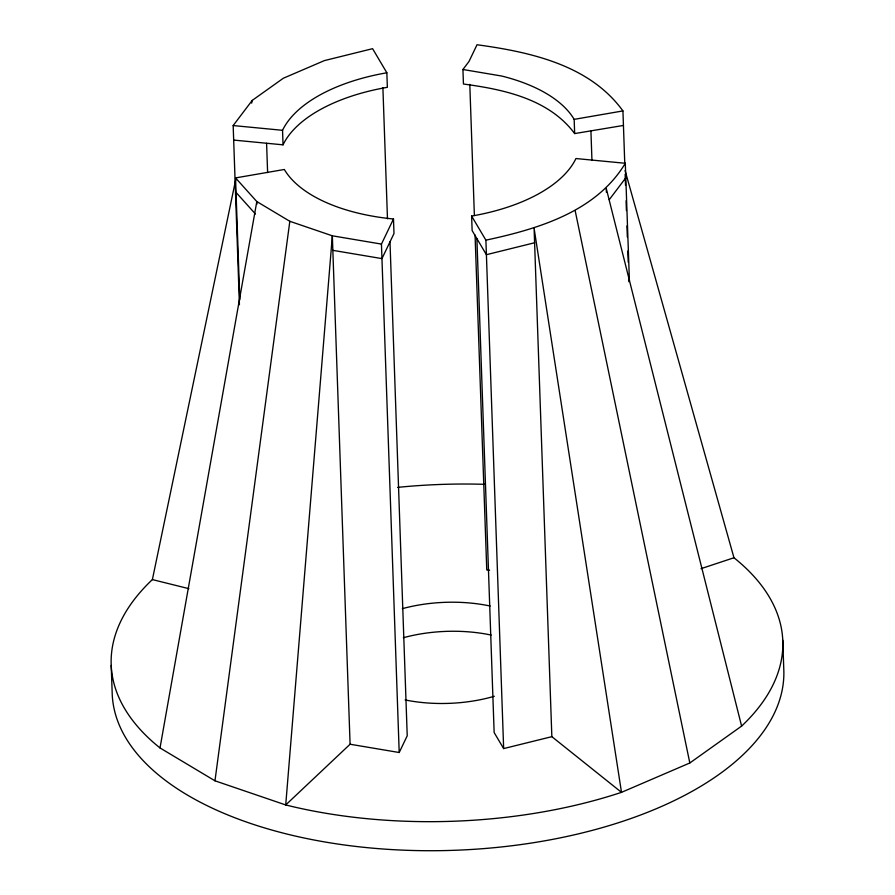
<?xml version="1.0" encoding="UTF-8"?>
<svg xmlns="http://www.w3.org/2000/svg" width="895" height="895" viewBox="0 0 895 895"><rect width="100%" height="100%" fill="white"/><g stroke="black" fill="none" stroke-linecap="round" stroke-linejoin="round"><path stroke-width="1.34" d="M625.102 170.621L733.967 557.753A336.017 168.517 -2 0 1 741.608 726.102L689.821 762.976L621.499 792.343A336.017 168.517 -2 0 1 285.718 804.952L214.968 780.809L289.823 221.3L256.809 201.554L235.542 177.915L284.319 169.479A151.065 75.762 -2 0 0 393.487 218.995L393.99 233.517L381.964 258.61L332.839 250.343M214.968 780.809L160.015 747.94L256.809 201.554L256.899 204.194M160.015 747.94A336.017 168.517 -2 0 1 152.385 579.591L235.721 179.582M251.652 103.138L252.211 100.408L283.323 78.245L324.382 60.603L372.589 48.677L386.853 72.786L387.356 87.307A151.065 75.762 -2 0 0 283.044 144.833L233.673 140.079M289.823 221.3L332.336 235.81L285.718 804.952L350.09 744.237L399.204 752.516L381.449 244.089L393.487 218.995M399.204 752.516L407.225 735.791L389.985 241.885M239.424 304.714L233.17 125.557L252.211 100.408M623.435 125.445L574.657 133.579C548.971 98.976 503.773 89.399 463.442 84.029L462.928 69.497L469.002 61.475L477.024 44.75C530.097 51.977 589.648 64.887 622.931 110.924L624.755 163.114M625.303 163.282C596.215 211.779 537.917 229.019 485.895 240.162L471.62 216.064A151.065 75.762 -2 0 0 575.944 158.538L625.303 163.282L629.42 281.052M609.249 199.686L625.818 177.814M701.053 568.661L733.967 557.753M534.595 242.758L486.399 254.695L472.135 230.586L471.62 216.064M476.89 238.618L494.141 732.524L503.65 748.589L551.846 736.663L621.499 792.343L534.091 228.236L551.846 736.663M462.928 69.497L501.737 76.041A151.065 75.762 -2 0 1 574.165 119.359L622.931 110.924M233.17 125.557L282.54 130.301A151.065 75.762 -2 0 1 386.853 72.786M381.449 244.089L332.336 235.81L350.09 744.237M152.385 579.591L188.879 588.664M236.056 192.447L255.467 214.028M741.608 726.102L606.262 188.431L606.396 192.403M575.149 210.594L689.821 762.976M782.767 640.238L783.785 669.292A336.017 168.517 -2 0 1 455.644 850.25A336.017 168.517 -2 0 1 112.233 694.509L111.215 665.455M625.146 174.279L625.538 185.444M626.075 200.793L626.41 210.56M626.947 225.898L627.339 237.063M627.82 251.014L628.212 262.179M628.749 277.528L628.894 281.712M590.924 131.073L591.953 160.373M574.165 119.359L574.657 133.579M485.895 240.162L503.65 748.589M469.797 84.376L474.384 215.527M475.066 235.061L486.757 569.902A168.014 84.253 -2 0 1 489.576 570.193M382.892 87.643L387.479 218.794M282.54 130.301L283.044 144.833M266.587 143.245L267.616 172.545M235.542 177.915L239.804 299.87M403.343 637.732A100.811 50.556 -2 0 1 491.198 635.07M397.671 487.372A336.017 168.517 -2 0 1 485.336 484.352M494.275 696.276A100.811 50.556 -2 0 1 405.133 699.946M402.325 608.678A100.811 50.556 -2 0 1 490.18 606.027"/></g></svg>
